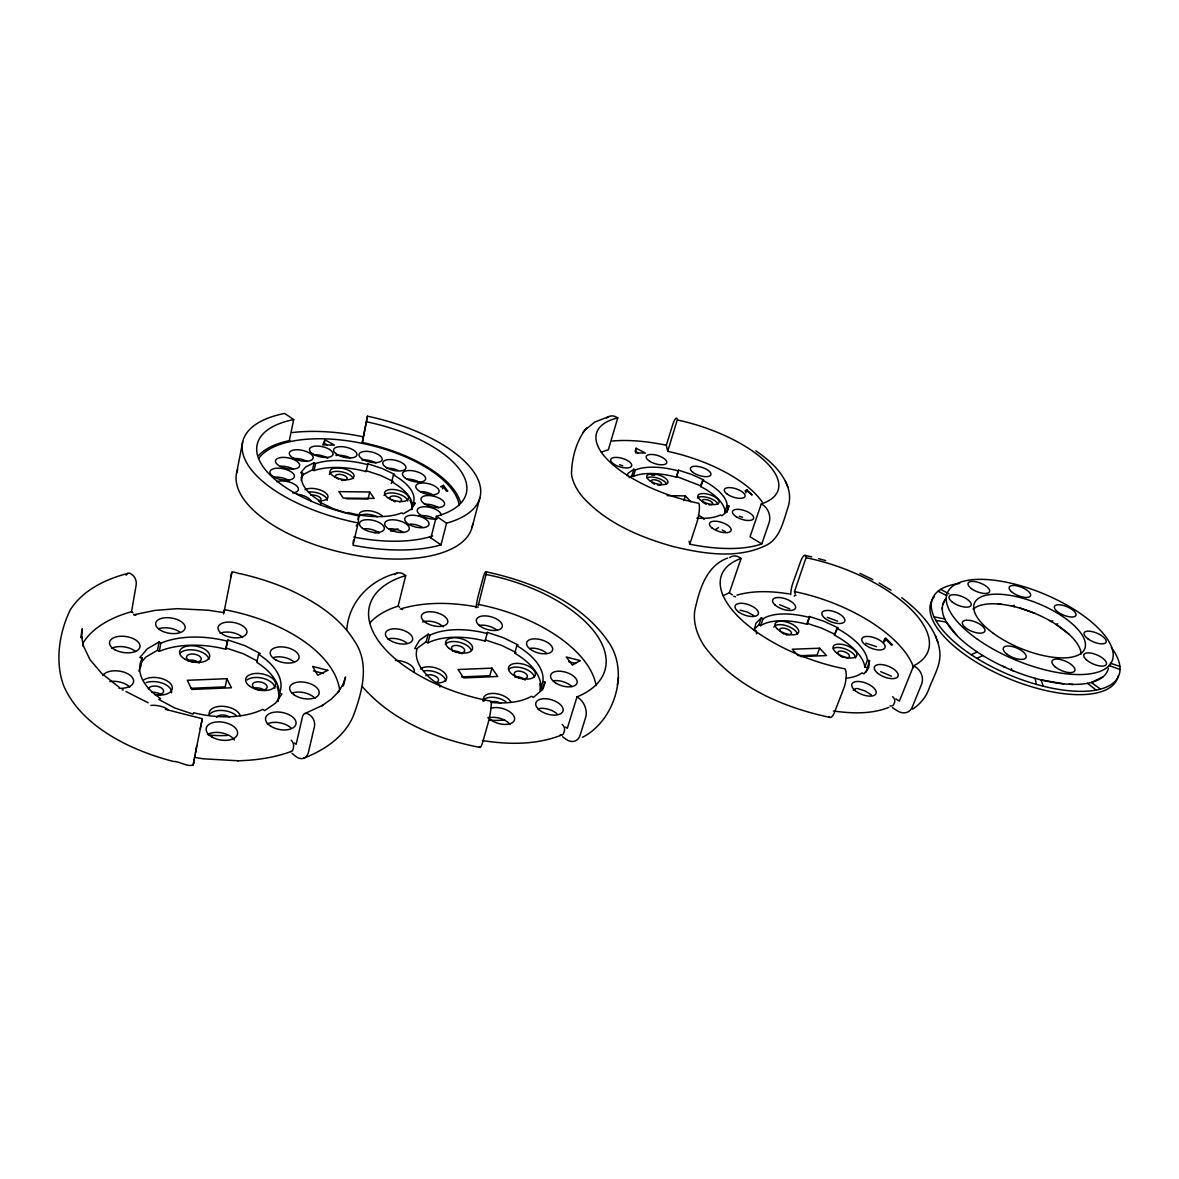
<?xml version="1.0" encoding="UTF-8"?>
<svg xmlns="http://www.w3.org/2000/svg" width="1179" height="1179" viewBox="0 0 1179 1179"><rect width="100%" height="100%" fill="white"/><g stroke="black" fill="none" stroke-linecap="round" stroke-linejoin="round"><path stroke-width="1.5" d="M135.88 615.305A4.849 2.726 75.1 0 0 133.669 614.79L154.965 610.413L177.233 608.673L208.27 610.236L223.922 612.623L223.597 613.905M582.485 737.302C613.979 721.209 629.203 673.784 609.484 643.454C582.102 602.086 532.584 581.807 485.763 571.727M942.316 609.396L942.389 607.391M1111.384 647.551A100.805 41.162 22.6 0 1 1119.903 666.415L1119.962 667.005A100.805 41.162 22.6 0 1 1120.035 669.539L1120.021 669.908A100.805 41.162 22.6 0 1 1044.108 686.414L1043.268 686.207A100.805 41.162 22.6 0 1 976.934 658.368L975.844 657.69A100.805 41.162 22.6 0 1 971.216 654.713L970.509 654.242A100.805 41.162 22.6 0 1 937.747 591.49L938.042 591.239A100.805 41.162 22.6 0 1 959.75 583.472M629.085 477.613L631.915 475.638L633.403 476.419A51.655 21.414 17.5 0 1 676.451 477.2L678.485 470.17L691.454 474.385L703.524 479.809L700.606 486.514A51.655 21.414 17.5 0 1 724.967 511.892L726.736 512.364L728.858 505.983L727.089 505.511A51.743 21.281 17.5 0 0 702.64 480.221L703.524 479.809M676.451 477.2L678.485 470.17M358.18 522.945L358.799 515.916A107.363 46.806 13.1 0 1 262.637 466.073A107.363 46.806 13.1 0 1 293.704 419.577L284.655 413.446A121.864 53.143 13.1 0 0 248.784 466.206A121.864 53.143 13.1 0 0 358.18 522.945L353.022 545.229A121.142 54.072 13 0 0 441.02 544.875L446.576 523.167A121.864 53.143 13.1 0 0 472.558 470.244A121.864 53.143 13.1 0 0 367.45 416.202L362.189 443.348M460.473 502.387A106.729 47.617 13 0 0 362.262 442.508L367.45 416.202M353.184 543.431L353.508 539.864M636.085 448.241L635.658 452.869L645.429 453.09L636.085 448.241L635.127 451.38L638.237 452.987M942.787 604.856L944.939 599.89M753.484 630.175L758.937 624.678L760.661 625.636A58.493 26.866 20.4 0 1 806.996 624.266L809.398 616.514L824.003 621.304L837.842 627.729L836.972 628.319A58.611 26.719 20.4 0 1 867.508 660.107L869.483 660.638L868.628 667.977L863.853 673.887L862.041 672.9A58.611 26.719 20.4 0 1 846.154 678.234M866.285 671.927L869.483 660.638M127.818 573.392C105.801 579.184 83.237 589.809 70.475 609.514C59.245 631.988 54.647 661.905 63.769 685.913C75.633 713.133 100.922 731.805 126.875 744.583C141.789 751.76 157.441 757.345 173.49 761.442C180.254 760.897 195.67 772.333 194.24 758.996L202.287 718.704L165.355 709.331M196.731 745.791L195.449 753.16M617.369 684.911L618.548 677.277M80.835 637.441L82.221 628.775L81.602 638.207L81.602 636.513L83.37 646.298L82.825 644.721L90.002 659.695L101.586 673.312L119.079 687.195M83.031 643.071A132.814 71.757 9.7 0 1 131.562 611.695L136.174 584.99A7.325 4.289 74.2 0 0 133.89 576.354A16.58 9.697 74.1 0 0 130.088 573.362A7.325 4.289 74.2 0 0 126.182 575.264M258.54 654.271A71.418 38.539 9.8 0 1 279.511 693.326L277.713 701.52A71.241 38.715 9.7 0 0 256.83 662.333L258.54 654.271L260.191 653.52L245.158 645.753L227.945 639.991L227.385 641.199A71.418 38.539 9.8 0 0 160.816 643.159L159.047 642.01L147.375 648.774L139.844 657.514L142.305 658.147L140.817 666.459A71.241 38.715 9.7 0 0 138.901 671.264M140.522 663.32L145.887 657.042L157.544 650.218L159.047 642.01M227.945 639.991L225.749 649.261A71.241 38.715 9.7 0 0 159.312 651.368L160.816 643.159M303.489 758.333C324.196 750.286 344.769 736.772 353.479 715.491C362.13 692.073 370 663.689 354.57 641.184C339.935 617.516 315.53 601.938 290.815 590.384C274.781 583.163 257.98 577.71 240.84 573.819C237.303 573.834 230.553 569 231.276 575.455L223.922 612.623M236.67 472.75L242.668 441.992M200.238 728.858L202.287 718.704M231.025 576.634L231.968 571.977M194.167 759.585L192.943 765.554M195.994 750.389L196.303 748.857M224.202 610.884L224.437 609.676A132.814 71.757 9.7 0 1 339.611 689.744M225.749 649.261L227.385 641.199M226.869 678.706L231.452 687.77L191.691 689.45L187.314 680.283L226.869 678.706L225.204 686.856L191.101 688.3M195.021 755.297L194.535 757.419L203.304 758.819L238.217 760.764M258.79 455.345A106.729 47.617 13 0 1 289.327 440.637L293.704 419.577M301.176 480.398L302.694 473.28L300.704 472.764L305.656 467.002L314.071 462.728L315.574 463.583A57.417 25.599 13 0 1 367.642 464.644L367.966 463.833L382.084 468.461L394.656 474.4L393.418 474.857L391.354 483.508M301.176 477.554L304.153 474.061L312.553 469.758L314.071 462.728M393.418 474.857A57.417 25.599 13 0 1 413.446 502.563L411.722 509.593A57.299 25.732 13 0 0 391.767 481.784L393.005 481.327L380.463 475.373L366.374 470.745L366.035 471.571A57.299 25.732 13 0 0 314.056 470.613L315.574 463.583M324.991 439.841L322.692 444.866L334.453 445.146L324.991 439.841L324.254 443.289L327.394 445.058M320.541 504.583L321.174 501.694A57.417 25.599 13 0 1 302.694 473.28M417.469 648.052L426.164 641.789L427.933 642.85A64.889 33.749 15.2 0 1 485.1 641.052L485.35 639.932L501.429 645.281L515.989 652.459L514.707 653.151A64.889 33.749 15.2 0 1 540.572 689.214L542.812 689.789M514.707 653.151L516.844 645.65L518.126 644.972L503.536 637.78L487.428 632.43L487.178 633.536A65.037 33.587 15.2 0 0 429.908 635.23L428.154 634.169L419.444 640.374L414.743 648.391L416.998 648.981A65.037 33.587 15.2 0 0 441.167 686.119L439.738 686.885M366.035 471.571L367.966 463.833M358.003 519.32L358.799 515.916M369.72 491.997L374.156 498.408L343.222 498.083L338.889 491.614L369.72 491.997L368.084 498.997L346.361 498.776M346.818 629.895C348.542 601.953 370.294 579.714 396.778 573.245M343.413 685.913L345.535 677.026L342.529 685.795L343.163 684.247L337.931 692.515L338.992 691.277L331.52 698.926L321.941 705.764L323.223 705.013L304.978 713.516M369.779 623.028A120.921 62.516 15.2 0 1 398.089 606.153L405.694 575.588L404.146 574.497A13.558 9.196 72.8 0 0 394.729 574.586M442.567 488.784L443.437 485.35L440.622 486.735L443.098 486.603L446.502 491.112L447.799 491.127L443.437 485.35M430.91 537.933L436.392 516.269A107.363 46.806 13.1 0 0 459.795 469.655A107.363 46.806 13.1 0 0 366.964 421.89M426.164 641.789L428.154 634.169M427.933 642.85L429.908 635.23M472.101 527.308L479.971 497.494M478.261 605.534L486.293 573.466A13.249 1.71 -78.9 0 0 483.007 578.196L478.497 594.864A13.19 1.695 -79 0 0 476.007 607.73M485.1 641.052L487.428 632.43M491.967 668.139L497.759 676.466L463.671 677.925L458.027 669.495L491.967 668.139L489.845 675.729L461.313 676.923M606.684 418.029A13.072 9.992 76.4 0 1 616.705 417.233L617.767 417.867L608.32 449.862A94.305 38.819 17.5 0 0 601.334 452.191M540.572 689.214L542.826 681.595A65.037 33.587 15.2 0 0 516.844 645.65M543.254 688.271L545.066 682.169L542.826 681.595M631.915 475.638L633.86 469.257L635.348 470.038A51.743 21.281 17.5 0 1 678.441 470.907M633.403 476.419L635.348 470.038M486.337 574.541A122.012 61.22 15.3 0 1 595.277 632.961A122.012 61.22 15.3 0 1 576.988 696.877L567.32 728.313L565.581 727.075M728.858 505.983L727.163 511.48L722.02 515.739L720.457 514.914A51.743 21.281 17.5 0 1 696.818 518.141M667.741 451.365L666.297 445.264L672.487 425.339A12.836 2.682 -77.8 0 1 677.38 419.385L667.741 451.365A94.305 38.819 17.5 0 1 762.282 502.121M683.835 500.648L685.367 495.887L667.181 495.652M700.606 486.514L702.64 480.221M677.527 419.989A95.16 37.64 17.5 0 1 766.556 462.625A95.16 37.64 17.5 0 1 761.28 503.919L762.445 504.627A13.721 11.053 71.5 0 1 769.032 522.945L761.767 543.917A109.146 44.935 17.5 0 1 689.789 544.212L696.789 522.739A14.001 3.228 -78.3 0 0 699.103 504.067L698.911 503.359A95.16 37.64 17.5 0 1 606.934 459.058A95.16 37.64 17.5 0 1 617.767 417.867M724.967 511.892L727.089 505.511M745.821 492.881L746.882 489.757L744.966 491.024L746.955 490.906L752.128 495.047L746.882 489.757M723.14 595.734A108.954 49.724 20.4 0 1 729.315 592.904L741.105 558.419L739.542 557.446A12.203 9.668 69.7 0 0 729.654 557.608M761.28 503.919L750.05 536.74L761.767 543.917M758.937 624.678L761.369 617.811L763.093 618.754A58.611 26.719 20.4 0 1 809.487 617.487L809.398 616.514M760.661 625.636L763.093 618.754M795.132 593.597L794.499 591.622L806.318 556.886A11.937 3.463 -78.4 0 0 800.688 561.292L792.863 583.089A11.864 3.419 -78.6 0 0 790.711 594.673M806.996 624.266L809.487 617.487M797.903 655.436L792.229 649.231L819.641 648.214L817.091 655.038L798.846 655.775M866.816 667.491L864.841 666.975A58.493 26.866 20.4 0 0 834.423 635.098L836.972 628.319M834.423 635.098L837.842 627.729M864.841 666.975L867.508 660.107M883.882 642.142L885.915 638.311L892.474 644.928L891.309 644.972L886.21 639.799L884.869 640.86L884.103 640.079L885.178 638.325M885.915 638.311L883.867 641.7M806.657 557.844A110.06 48.31 20.2 0 1 911.5 609.823A110.06 48.31 20.2 0 1 913.637 665.752L899.385 701.137L895.937 698.926M545.066 682.169L541.397 690.57L533.424 697.364L531.567 696.244A65.037 33.587 15.2 0 1 491.378 702.463M627.022 475.815L628.201 473.177L633.86 469.257M1011.553 668.596L1010.934 669.819L1013.557 670.925M585.005 430.04C575.971 442.287 571.83 458.587 571.476 473.707C572.522 482.638 577.327 490.656 583.045 497.405C606.566 523.196 640.079 537.226 673.047 546.525C702.846 553.629 736.433 559.332 765.245 545.774C779.879 539.201 783.165 521.855 787.69 508.267C790.505 500.603 790.166 491.849 786.761 484.422M946.147 598.298L945.145 599.551M584.931 430.129L594.599 422.156L608.909 416.541M582.942 432.442L586.965 427.771M761.369 617.811L755.916 623.264L754.221 630.308L756.211 630.839A58.611 26.719 20.4 0 0 756.623 633.889M1103.013 676.82L1091.327 682.494L1100.464 689.067M973.206 609.086L974.576 607.996M912.634 709.168C919.723 704.394 925.603 697.732 928.625 689.686C933.12 676.982 941.726 664.425 939.648 650.322C936.362 627.876 918.868 610.973 901.788 597.679M727.649 558.065C707.783 565.183 700.282 586.774 695.964 605.475C691.66 619.447 696.553 634.317 704.305 646.107C733.706 686.222 782.576 707.371 829.972 717.421M976.934 658.368L982.859 655.509M888.922 707.341C871.355 714.356 851.798 713.546 833.406 710.996M1057.696 623.809L1056.163 624.457L1068.985 634.214M1052.847 620.847L1051.314 621.48L1049.59 620.493M561.97 734.885C536.858 745.025 508.797 744.715 482.432 740.574M321.174 501.694L319.818 502.21L332.92 508.547L347.834 513.454L348.203 512.556A57.417 25.599 13 0 0 401.788 512.894L403.365 513.793L411.25 509.136L415.421 503.094L413.446 502.563M971.216 654.713L977.199 651.884M291.405 751.406C274.28 757.729 256.005 760.322 237.819 760.779M400.212 609.027C425.457 601.349 452.53 602.351 478.232 607.156M736.904 595.13C753.926 590.281 772.024 591.165 789.326 593.936M122.13 689.921L123.323 689.862M800.865 656.6L826.523 655.568L819.641 648.214M1069.044 684.247L1072.875 684.409M1063.826 683.864L1041.057 679.885L1043.268 686.207M998.348 603.957L1001.502 604.267M935.772 620.39L946.472 622.129L956.965 635.466M865.784 643.144L876.424 646.652M479.897 747.398C436.333 739.056 392.356 720.796 362.557 686.871M933.96 616.794L944.836 618.96M740.103 610.132L747.368 612.048L753.705 615.526M804.83 555.368L811.741 556.886M1011.508 605.947L1014.529 606.64L1014.117 605.166M857.236 688.492L864.796 690.82L871.281 694.77M827.29 617.324L837.665 621.171M313.422 670.895L323.503 673.474M279.511 693.326L281.943 693.945L275.606 703.126L264.685 710.583L262.814 709.36A71.418 38.539 9.8 0 1 193.651 712.735L193.002 714.106L174.595 707.901L158.811 699.456L160.668 698.616A71.418 38.539 9.8 0 1 142.305 658.147M568.617 661.625L575.573 663.423M818.698 558.625L825.668 560.585M1020.086 608.128L1034.97 613.389M779.628 604.694L789.768 608.924M880.684 671.662L891.339 676.142M739.262 516.284L742.578 517.242M676.495 476.463L701.476 486.102M619.564 464.732L622.792 465.779M806.922 623.278L821.483 628.068L835.292 634.494M1110.309 663.217L1119.903 666.415M226.309 648.067L243.493 653.814L256.978 660.8M1108.791 665.428L1120.035 669.539M148.156 702.787L125.902 691.498M1002.489 666.091L1005.068 667.255M859.933 573.333L872.902 579.641M938.042 591.239L946.737 595.587M722.241 530.064L725.247 531.582M940.665 589.367L949.066 593.892M312.553 469.758L314.056 470.613M879.136 583.015L890.97 590.134M913.637 665.752L915.376 666.842A13.043 10.758 60.6 0 1 921.61 684.144L912.266 707.105A12.969 10.596 60.2 0 1 897.602 710.952L892.429 707.651M729.315 592.904L732.41 594.879M157.544 650.218L159.312 651.368M436.392 516.269L446.576 523.167M289.327 440.637L290.623 441.521M429.48 536.946L441.02 544.875M755.827 450.791C769.165 460.031 782.384 471.497 787.926 487.236M576.988 696.877L578.742 698.115A14.502 10.434 67.8 0 1 585.624 717.495L580.112 735.165A14.428 10.316 67.4 0 1 566.053 739.277L562.604 736.772M398.089 606.153L399.622 607.259M1087.495 683.334L1096.116 690.054M131.562 611.695L133.035 612.888M294.455 742.991L296.15 744.347L302.428 716.861A7.87 4.967 70.6 0 1 307.675 713.693A17.803 11.215 70.4 0 1 312.067 717.156A7.87 4.967 70.6 0 1 314.469 726.411L308.544 751.848A15.592 9.756 70.2 0 1 295.443 756.166L292.083 753.44M685.367 495.887L690.865 501.723M785.465 481.312L786.599 484.053M935.448 635.864L936.421 638.384M936.981 639.858L937.983 642.452M689.096 541.264L689.789 544.212M1035.059 678.308L1036.444 684.395M457.039 652.503A6.809 3.478 14.8 0 1 452.589 646.121A6.809 3.478 14.8 0 1 463.804 648.45A6.809 3.478 14.8 0 1 458.778 652.857M490.847 708.299A14.457 7.767 15.8 0 1 511.553 713.177A14.457 7.767 15.8 0 1 508.341 724.171A14.457 7.767 15.8 0 1 488.194 717.377M488.062 718.085A14.428 7.811 15.8 0 1 510.006 724.289M539.776 683.849A64.86 33.793 15.2 0 1 540.011 691.1M422.539 621.952A13.514 6.809 14.2 0 1 443.333 626.874M504.583 719.971A64.712 33.955 15.2 0 1 490.11 720.251M491.083 702.065A7.074 3.773 15.7 0 1 500.751 703.421M520.573 678.544A6.853 3.537 16 0 1 514.928 672.074A6.853 3.537 16 0 1 526.114 673.828A6.853 3.537 16 0 1 522.297 678.809M514.722 676.997A6.838 3.537 16 0 1 525.082 680.121M387.758 638.974A13.883 7.148 13.6 0 1 406.843 643.012M395.348 660.535A14.295 7.516 13.7 0 1 414.212 672.089M537.757 708.771A14.133 7.501 16.7 0 1 556.974 713.722M508.547 669.363A13.927 7.177 16 0 1 523.049 668.169A13.927 7.177 16 0 1 534.279 677.011M482.8 701.004A14.384 7.663 15.7 0 1 506.027 701.785M484.009 701.24A14.399 7.649 15.7 0 1 493.544 693.414A14.399 7.649 15.7 0 1 510.92 702.139M424.44 670.851A14.325 7.56 14.3 0 1 445.706 681.035M420.446 668.95A14.34 7.531 14.3 0 1 443.628 672.03A14.34 7.531 14.3 0 1 436.79 683.009M425.811 675.714A7.045 3.714 14.3 0 1 436.643 676.952A7.045 3.714 14.3 0 1 435.139 682.656M445.294 644.427A13.853 7.074 14.8 0 1 458.911 642.128A13.853 7.074 14.8 0 1 471.305 650.263M405.694 575.588A122.012 61.22 15.3 0 0 377.722 639.843A122.012 61.22 15.3 0 0 491.201 701.24L491.26 702.596A14.914 2.137 -79.5 0 1 488.106 723.081L482.963 741.237A14.855 2.107 -79.5 0 1 479.499 746.558M478.232 604.414A120.921 62.516 15.2 0 1 596.102 685.633M562.236 724.525A4.79 3.331 69.5 0 1 564.387 730.951A13.897 9.668 69.7 0 1 563.37 733.81A4.79 3.331 69.5 0 1 560.172 734.753M452.707 651.191A6.809 3.493 14.7 0 1 461.947 653.755M553.319 680.828A13.735 7.103 16.8 0 1 571.8 686.517M530.447 648.214A13.426 6.779 16.2 0 1 546.098 652.665M478.718 625.489A13.352 6.676 15.2 0 1 496.89 630.234M401.774 609.057A4.495 2.962 73.9 0 1 402.584 609.514M207.489 734.561A15.858 9.034 9.7 0 1 234.297 739.97M216.597 717.348A7.767 4.348 9.9 0 1 229.522 717.112M111.578 648.317A15.342 8.135 8.1 0 1 135.585 651.574M254.237 688.138A7.457 4.068 10.7 0 1 264.494 690.437M102.794 675.641A15.858 8.592 7.8 0 1 120.553 671.293A15.858 8.592 7.8 0 1 133.625 681.506A15.858 8.592 7.8 0 1 118.991 688.285M109.809 681.565A15.813 8.636 7.7 0 1 129.808 687.195M267.25 723.935A15.445 8.68 11 0 1 291.242 728.209M247.03 679.929A15.209 8.253 10.8 0 1 264.037 678.588A15.209 8.253 10.8 0 1 274.795 688.182M209.376 714.548A15.799 8.828 9.9 0 1 236.036 715.314M209.317 714.857A15.813 8.813 9.9 0 1 222.315 706.28A15.813 8.813 9.9 0 1 240.221 715.741M143.956 679.811A15.828 8.621 8.6 0 1 170.97 684.203A15.828 8.621 8.6 0 1 155.142 694.74M146.019 682.626A15.813 8.636 8.5 0 1 163.277 683.511A15.813 8.636 8.5 0 1 171.5 692.854M148.274 688.993A7.781 4.244 8.5 0 1 156.969 686.252A7.781 4.244 8.5 0 1 163.557 691.764A7.781 4.244 8.5 0 1 154.891 694.519M180.313 652.974A15.209 8.091 9.5 0 1 196.598 650.454A15.209 8.091 9.5 0 1 208.86 659.253M292.024 693.119A14.959 8.194 11.6 0 1 315.029 698.44M159.106 628.672A14.855 7.752 9.1 0 1 179.753 632.032M277.036 686.738A71.197 38.76 9.7 0 1 278.745 696.995M227.444 735.445A71.035 38.936 9.6 0 1 208.786 735.003M187.608 660.682A7.472 3.994 9.5 0 1 199.177 663.011M151.87 692.338A7.767 4.259 8.5 0 1 160.889 694.637M150.868 705.44A16.064 8.96 8.4 0 1 168.42 709.905M273.602 657.484A14.62 7.781 11.3 0 1 293.748 661.699M220.031 633.27A14.59 7.619 10.3 0 1 242.682 637.485M291.213 740.22A5.173 3.124 72 0 1 293.645 745.998A15.003 9.034 72.1 0 1 292.672 750.257A5.173 3.124 72 0 1 290.579 751.495M892.562 696.701A4.303 3.463 63.2 0 1 894.537 702.433A12.468 10.021 63.6 0 1 893.358 704.998A4.303 3.449 63.2 0 1 889.983 705.882M842.823 657.116A6.204 2.815 20.9 0 1 838.505 651.515A6.204 2.815 20.9 0 1 848.069 653.755A6.204 2.815 20.9 0 1 845.859 657.838M841.069 656.379A6.19 2.83 20.9 0 1 844.061 657.484M855.998 688.462A58.36 27.058 20.5 0 1 853.139 690.275M781.456 632.327A6.146 2.785 19.9 0 1 782.694 628.053A6.146 2.785 19.9 0 1 791.256 632.239A6.146 2.785 19.9 0 1 785.597 634.346M784.079 633.816A6.146 2.785 19.9 0 1 782.664 633.123M741.105 558.419A110.06 48.31 20.2 0 0 736.256 614.568A110.06 48.31 20.2 0 0 845.137 668.906L845.549 670.085A13.234 4.259 -79.5 0 1 843.81 688.212L834.747 711.777A13.161 4.2 -79.7 0 1 828.999 716.729M794.499 591.622A108.954 49.724 20.4 0 1 913.651 667.653M782.266 633.256A6.131 2.8 19.9 0 1 783.77 633.58M785.273 634.096A6.131 2.8 19.9 0 1 786.688 634.788M794.263 596.147A3.964 1.253 -79.6 0 1 795.899 595.601M733.765 596.338A4.053 3.124 70.7 0 1 735.431 596.883M773.866 627.154A12.483 5.674 19.9 0 1 785.995 625.592A12.483 5.674 19.9 0 1 797.431 634.14M833.391 648.362A12.601 5.718 20.9 0 1 846.846 649.585A12.601 5.718 20.9 0 1 855.63 657.985M432.649 535.988A104.666 46.703 13 0 1 353.759 537.064M258.599 458.543A104.666 46.703 13 0 1 367.981 444.616A104.666 46.703 13 0 1 459.221 505.29M292.421 432.546A121.142 54.072 13 0 1 362.793 436.716M310.784 495.268A6.219 2.815 12.3 0 1 319.391 497.007A6.219 2.815 12.3 0 1 318.861 500.972M338.55 479.175A6.042 2.667 12.7 0 1 337.268 474.533A6.042 2.667 12.7 0 1 346.729 477.186A6.042 2.667 12.7 0 1 341.556 480.015M341.379 480.03A6.028 2.682 12.7 0 1 342.824 480.531M472.75 523.83A120.847 54.44 12.9 0 1 341.733 552.465A120.847 54.44 12.9 0 1 237.686 469.301M364.503 528.708A12.674 5.91 13.1 0 1 379.196 532.908M397.912 528.84A57.167 25.923 12.9 0 1 390.529 531.11M379.225 532.599A57.167 25.923 12.9 0 1 374.082 532.746M357.149 524.493A12.763 5.895 12.7 0 1 356.161 525.819M297.064 494.237A12.718 5.792 12 0 1 311.227 501.547M393.55 501.252A6.042 2.712 13.5 0 1 395.098 501.517M305.007 489.698A12.66 5.718 12.3 0 1 325.64 492.896A12.66 5.718 12.3 0 1 318.507 500.751M359.418 516.122A12.674 5.807 13.2 0 1 367.214 510.699A12.674 5.807 13.2 0 1 382.482 516.255M420.962 491.569A11.982 5.32 14 0 1 434.609 496.05M419.09 515.871A12.262 5.586 14.1 0 1 435.921 519.6M437.306 518.701A12.291 5.541 14.1 0 1 418.574 513.396A12.291 5.541 14.1 0 1 426.695 506.837A12.291 5.541 14.1 0 1 441.226 515.532M392.283 500.544A6.042 2.712 13.6 0 1 391.266 496.3A6.042 2.712 13.6 0 1 399.976 497.833A6.042 2.712 13.6 0 1 399.489 501.827M395.142 501.606A6.042 2.712 13.6 0 1 393.639 501.149M424.381 504.273A12.114 5.453 14.1 0 1 438.647 507.751M406.829 479.101A11.878 5.232 13.8 0 1 420.638 483.036M386.417 468.196A11.834 5.158 13.5 0 1 397.927 470.333M335.971 455.507A11.893 5.173 12.8 0 1 350.089 457.85M361.938 460.031A11.834 5.143 13.2 0 1 375.968 462.92M388.51 528.826A12.586 5.792 13.6 0 0 408.966 529.769A12.586 5.792 13.6 0 0 393.521 519.792A12.586 5.792 13.6 0 0 388.51 528.826A12.556 5.836 13.5 0 1 403.321 532.377M276.8 481.68A12.63 5.674 11.9 0 1 295.428 484.893A12.63 5.674 11.9 0 1 292.834 493.043M410.277 524.08A12.424 5.718 13.9 0 1 422.215 527.219M313.717 454.77A11.996 5.232 12.4 0 1 327.836 458.233M409.894 500.25A57.27 25.776 12.9 0 1 411.898 508.031M281.029 466.206A12.291 5.453 11.9 0 1 292.967 468.874M292.834 458.616A12.144 5.32 12.1 0 1 307.247 461.564M274.619 477.156A12.453 5.586 11.8 0 1 289.253 480.708M384.03 495.475A12.291 5.497 13.6 0 1 396.851 493.588A12.291 5.497 13.6 0 1 407.742 501.031M360.229 515.518A12.674 5.821 13.2 0 1 377.28 516.77M308.913 491.997A12.645 5.733 12.3 0 1 327.217 500.397M329.324 474.444A12.276 5.423 12.7 0 1 341.085 471.703A12.276 5.423 12.7 0 1 353.155 478.586M1118.178 675.906A100.701 41.28 22.6 0 1 1005.436 677.203A100.701 41.28 22.6 0 1 934.431 596.677M973.338 608.998A59.481 24.273 22.5 0 1 1035.059 613.478A59.481 24.273 22.5 0 1 1081.114 654.08M1108.407 668.228A88.867 36.284 22.5 0 1 1011.346 670.04A88.867 36.284 22.5 0 1 944.836 600.023M1012.879 658.088A12.291 5.188 22.7 0 1 1015.694 659.503M612.21 441.02A109.146 44.935 17.5 0 1 666.297 445.264M718.556 527.47A51.537 21.561 17.6 0 1 715.668 529.371M651.501 475.078A51.625 21.443 17.5 0 1 654.758 475.211M706.339 504.199A5.468 2.255 18 0 1 703.008 499.778A5.468 2.255 18 0 1 711.6 501.856A5.468 2.255 18 0 1 709.065 504.863M652.414 482.948A5.438 2.225 17.2 0 1 653.638 479.75A5.438 2.225 17.2 0 1 661.242 482.83A5.438 2.225 17.2 0 1 657.381 484.952M654.669 484.186A5.438 2.225 17.2 0 1 653.446 483.611M698.351 515.208A11.436 4.804 17.9 0 1 704.217 519.467M697.378 497.965A11.127 4.569 18 0 1 708.225 497.671A11.127 4.569 18 0 1 717.923 504.081M646.976 477.834A11.068 4.539 17.2 0 1 657.381 478.011A11.068 4.539 17.2 0 1 666.518 483.626M580.186 660.594L572.404 665.103L566.274 656.998L580.186 660.594M327.806 670.335L317.726 675.258L312.656 666.459L327.806 670.335M425.663 622.527A13.558 6.765 14.3 0 0 447.534 623.028A13.558 6.765 14.3 0 0 430.644 611.739A13.558 6.765 14.3 0 0 425.663 622.527M388.849 639.445A13.912 7.103 13.6 0 0 411.972 641.022A13.912 7.103 13.6 0 0 396.321 628.834A13.912 7.103 13.6 0 0 388.849 639.445M539.009 709.714A14.177 7.457 16.7 0 0 562.398 712.219A14.177 7.457 16.7 0 0 546.894 698.823A14.177 7.457 16.7 0 0 539.009 709.714M513.396 675.184A13.942 7.162 16 0 0 535.295 675.154A13.942 7.162 16 0 0 517.08 663.35A13.942 7.162 16 0 0 513.396 675.184M449.022 648.347A13.868 7.059 14.8 0 0 471.954 650.16A13.868 7.059 14.8 0 0 456.302 637.824A13.868 7.059 14.8 0 0 449.022 648.347M555.471 682.862A13.78 7.059 16.8 0 0 577.047 683.039A13.78 7.059 16.8 0 0 559.082 671.19A13.78 7.059 16.8 0 0 555.471 682.862M530.447 649.32A13.47 6.735 16.2 0 0 552.273 650.808A13.47 6.735 16.2 0 0 536.165 638.9A13.47 6.735 16.2 0 0 530.447 649.32M479.205 625.415A13.382 6.632 15.3 0 0 501.488 628.083A13.382 6.632 15.3 0 0 487.295 616.042A13.382 6.632 15.3 0 0 479.205 625.415M212.161 737.126A15.916 8.975 9.8 0 0 237.48 734.208A15.916 8.975 9.8 0 0 216.008 722.02A15.916 8.975 9.8 0 0 212.161 737.126M255.136 688.551A7.472 4.053 10.8 0 0 267.102 687.622A7.472 4.053 10.8 0 0 257.184 681.801A7.472 4.053 10.8 0 0 255.136 688.551M114.849 649.703A15.386 8.091 8.2 0 0 139.785 647.595A15.386 8.091 8.2 0 0 119.698 636.321A15.386 8.091 8.2 0 0 114.849 649.703M270.654 726.161A15.489 8.636 11.1 0 0 295.782 724.731A15.489 8.636 11.1 0 0 275.974 712.028A15.489 8.636 11.1 0 0 270.654 726.161M159.18 629.38A14.9 7.708 9.2 0 0 184.322 629.881A14.9 7.708 9.2 0 0 167.698 617.678A14.9 7.708 9.2 0 0 159.18 629.38M249.845 686.325A15.224 8.224 10.8 0 0 275.105 686.207A15.224 8.224 10.8 0 0 257.022 673.401A15.224 8.224 10.8 0 0 249.845 686.325M184.941 659.164A15.224 8.061 9.5 0 0 209.479 657.307A15.224 8.061 9.5 0 0 189.51 645.827A15.224 8.061 9.5 0 0 184.941 659.164M188.566 660.284A7.472 3.979 9.5 0 0 201.005 660.078A7.472 3.979 9.5 0 0 192.089 654.006A7.472 3.979 9.5 0 0 188.566 660.284M293.807 694.667A15.003 8.135 11.7 0 0 318.639 694.785A15.003 8.135 11.7 0 0 300.851 681.934A15.003 8.135 11.7 0 0 293.807 694.667M276.019 660.034A14.664 7.737 11.4 0 0 298.994 657.911A14.664 7.737 11.4 0 0 278.848 646.947A14.664 7.737 11.4 0 0 276.019 660.034M222.654 634.273A14.62 7.575 10.4 0 0 246.573 633.536A14.62 7.575 10.4 0 0 228.225 622.07A14.62 7.575 10.4 0 0 222.654 634.273M855.217 690.629A12.954 6.013 21.5 0 0 875.776 694.033A12.954 6.013 21.5 0 0 860.921 681.727A12.954 6.013 21.5 0 0 855.217 690.629M825.005 618.4A12.129 5.335 20.4 0 0 844.415 621.79A12.129 5.335 20.4 0 0 830.65 610.722A12.129 5.335 20.4 0 0 825.005 618.4M865.887 645.326A12.35 5.468 21.1 0 0 884.957 647.713A12.35 5.468 21.1 0 0 869.512 636.572A12.35 5.468 21.1 0 0 865.887 645.326M774.868 604.812A12.114 5.364 19.6 0 0 794.72 609.16A12.114 5.364 19.6 0 0 782.635 598.004A12.114 5.364 19.6 0 0 774.868 604.812M877.088 672.678A12.674 5.733 21.6 0 0 897.514 677.07A12.674 5.733 21.6 0 0 884.162 664.956A12.674 5.733 21.6 0 0 877.088 672.678M738.54 611.886A12.306 5.571 19.2 0 0 758.112 614.392A12.306 5.571 19.2 0 0 743.433 603.427A12.306 5.571 19.2 0 0 738.54 611.886M777.197 628.82A12.497 5.659 19.9 0 0 797.711 633.506A12.497 5.659 19.9 0 0 785.597 621.775A12.497 5.659 19.9 0 0 777.197 628.82M836.515 652.827A12.615 5.703 20.8 0 0 856.529 656.025A12.615 5.703 20.8 0 0 841.88 644.338A12.615 5.703 20.8 0 0 836.515 652.827M362.469 528.295A12.704 5.866 13.2 0 0 383.647 530.196A12.704 5.866 13.2 0 0 369.572 519.777A12.704 5.866 13.2 0 0 362.469 528.295M334.91 476.95A12.291 5.409 12.8 0 0 354.009 476.567A12.291 5.409 12.8 0 0 337.209 467.857A12.291 5.409 12.8 0 0 334.91 476.95M388.436 498.083A12.306 5.482 13.6 0 0 408.317 498.968A12.306 5.482 13.6 0 0 392.946 489.462A12.306 5.482 13.6 0 0 388.436 498.083M420.255 491.687A12.011 5.291 14.1 0 0 439.045 491.894A12.011 5.291 14.1 0 0 422.996 482.948A12.011 5.291 14.1 0 0 420.255 491.687M424.779 504.022A12.144 5.409 14.1 0 0 444.35 505.054A12.144 5.409 14.1 0 0 429.259 495.548A12.144 5.409 14.1 0 0 424.779 504.022M409.408 524.626A12.453 5.674 13.9 0 0 428.935 524.626A12.453 5.674 13.9 0 0 412.355 515.223A12.453 5.674 13.9 0 0 409.408 524.626M386.358 467.532A11.864 5.129 13.6 0 0 405.635 468.711A11.864 5.129 13.6 0 0 391.104 459.618A11.864 5.129 13.6 0 0 386.358 467.532M405.399 478.129A11.908 5.188 13.9 0 0 425.118 480.133A11.908 5.188 13.9 0 0 411.677 470.627A11.908 5.188 13.9 0 0 405.399 478.129M336.354 454.018A11.923 5.129 12.9 0 0 356.279 456.111A11.923 5.129 12.9 0 0 343.266 446.767A11.923 5.129 12.9 0 0 336.354 454.018M363.22 459.633A11.864 5.114 13.2 0 0 382.04 460.002A11.864 5.114 13.2 0 0 366.477 451.336A11.864 5.114 13.2 0 0 363.22 459.633M273.263 476.567A12.483 5.541 11.8 0 0 293.939 477.76A12.483 5.541 11.8 0 0 279.349 468.225A12.483 5.541 11.8 0 0 273.263 476.567M280.381 466.457A12.321 5.409 12 0 0 299.613 465.911A12.321 5.409 12 0 0 282.754 457.378A12.321 5.409 12 0 0 280.381 466.457M312.848 453.959A12.026 5.188 12.5 0 0 332.64 455.212A12.026 5.188 12.5 0 0 318.345 446.104A12.026 5.188 12.5 0 0 312.848 453.959M293.379 458.204A12.173 5.291 12.2 0 0 312.951 458.587A12.173 5.291 12.2 0 0 297.373 449.744A12.173 5.291 12.2 0 0 293.379 458.204M976.58 638.635A89.118 35.959 22.5 0 0 1112.077 661.036A89.118 35.959 22.5 0 0 1000.558 581.144A89.118 35.959 22.5 0 0 976.58 638.635M993.44 633.432A59.643 24.052 22.5 0 0 1084.577 649.128A59.643 24.052 22.5 0 0 1010.742 595.498A59.643 24.052 22.5 0 0 993.44 633.432M971.408 588.601A11.554 4.613 21.6 0 0 989.432 591.976A11.554 4.613 21.6 0 0 975.637 581.719A11.554 4.613 21.6 0 0 971.408 588.601M1011.405 591.593A11.51 4.51 22 0 0 1029.915 596.589A11.51 4.51 22 0 0 1018.347 586.199A11.51 4.51 22 0 0 1011.405 591.593M1057.43 611.621A11.643 4.539 22.6 0 0 1075.69 615.792A11.643 4.539 22.6 0 0 1062.485 605.254A11.643 4.539 22.6 0 0 1057.43 611.621M1088.011 638.9A11.923 4.701 23.1 0 0 1106.064 642.201A11.923 4.701 23.1 0 0 1091.253 631.428A11.923 4.701 23.1 0 0 1088.011 638.9M1086.448 659.842A12.217 4.908 23.4 0 0 1105.843 665.044A12.217 4.908 23.4 0 0 1093.095 653.579A12.217 4.908 23.4 0 0 1086.448 659.842M1055.176 666.828A12.38 5.099 23.2 0 0 1074.555 671.175A12.38 5.099 23.2 0 0 1060.54 659.562A12.38 5.099 23.2 0 0 1055.176 666.828M1006.999 654.212A12.321 5.143 22.7 0 0 1026.01 657.631A12.321 5.143 22.7 0 0 1011.14 646.298A12.321 5.143 22.7 0 0 1006.999 654.212M964.569 626.919A12.085 5.025 22 0 0 984.111 632.15A12.085 5.025 22 0 0 972.292 620.92A12.085 5.025 22 0 0 964.569 626.919M951.807 601.644A11.79 4.804 21.6 0 0 970.656 605.932A11.79 4.804 21.6 0 0 957.908 595.218A11.79 4.804 21.6 0 0 951.807 601.644M692.721 472.204A10.744 4.289 17.7 0 0 710.333 475.564A10.744 4.289 17.7 0 0 698.911 466.604A10.744 4.289 17.7 0 0 692.721 472.204M649.6 461.225A10.758 4.303 17.1 0 0 666.607 463.111A10.758 4.303 17.1 0 0 653.166 454.563A10.758 4.303 17.1 0 0 649.6 461.225M727.399 494.266A10.891 4.392 18.2 0 0 744.804 496.845A10.891 4.392 18.2 0 0 731.85 487.797A10.891 4.392 18.2 0 0 727.399 494.266M736.315 516.785A11.142 4.583 18.5 0 0 753.573 518.524A11.142 4.583 18.5 0 0 739.218 509.402A11.142 4.583 18.5 0 0 736.315 516.785M712.013 527.941A11.363 4.775 18.3 0 0 730.567 531.346A11.363 4.775 18.3 0 0 718.365 521.516A11.363 4.775 18.3 0 0 712.013 527.941M613.419 463.848A10.92 4.436 16.7 0 0 631.237 466.53A10.92 4.436 16.7 0 0 618.901 457.614A10.92 4.436 16.7 0 0 613.419 463.848M650.101 480.885A11.068 4.524 17.2 0 0 667.741 482.948A11.068 4.524 17.2 0 0 654.168 473.987A11.068 4.524 17.2 0 0 650.101 480.885M700.429 500.043A11.142 4.569 18 0 0 718.586 503.271A11.142 4.569 18 0 0 706.427 493.839A11.142 4.569 18 0 0 700.429 500.043"/></g></svg>
